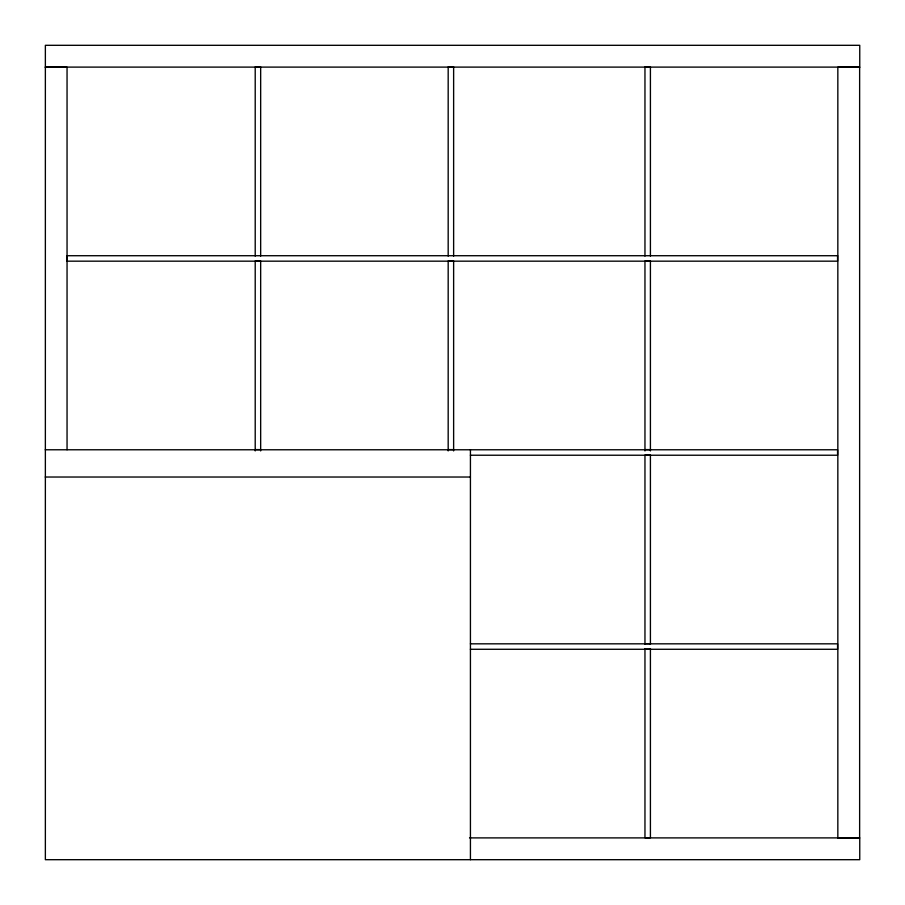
<?xml version="1.0" encoding="UTF-8"?>
<svg xmlns="http://www.w3.org/2000/svg" width="905" height="905" viewBox="0 0 905 905"><rect width="100%" height="100%" fill="white"/><g stroke="black" fill="none" stroke-linecap="round" stroke-linejoin="round"><path stroke-width="1.36" d="M45.363 67.106L859.75 67.106L859.75 45.307L45.363 45.307L45.363 859.693L859.75 859.693L859.75 837.894L469.525 837.894M45.25 67.219L67.049 67.219L67.049 449.785M255.21 449.604L260.663 449.604M448.179 449.604L453.631 449.604M644.96 449.604L650.412 449.604M45.25 449.774L837.566 449.774L837.566 455.226L470.385 455.226M45.25 477.026L470.43 477.026M644.96 643.67L650.412 643.67M470.385 643.828L837.566 643.828L837.566 649.281L470.385 649.281M644.96 649.123L650.412 649.123M650.412 256.115L650.412 66.947L644.96 66.947L644.96 256.115M650.412 450.928L650.412 261.002L644.96 261.002L644.96 450.928M650.412 644.326L650.412 455.057L644.96 455.057L644.96 644.326M650.412 648.557L650.412 837.725L644.96 837.725L644.96 648.557M470.43 449.774L470.43 859.693M453.631 256.115L453.631 66.947L448.179 66.947L448.179 256.115M453.631 450.928L453.631 261.002L448.179 261.002L448.179 450.928M260.663 256.115L260.663 66.947L255.21 66.947L255.21 256.115M260.663 450.928L260.663 261.002L255.21 261.002L255.21 450.928M859.637 67.219L837.838 67.219L837.838 837.996L859.637 837.996L859.637 67.219M837.566 255.719L66.778 255.719L66.778 261.172L837.566 261.172L837.566 255.719"/></g></svg>
